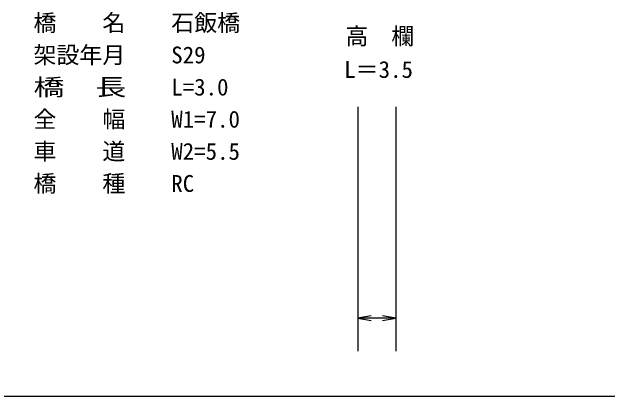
# Model space of a CAD drawing. Units: millimetres, scale not verified. Extents: x 40000 to 680000, y 20000 to 380000.
# Drawn here: x 96308 to 161105, y 205000 to 246852 of the extents above; entities that cross this region are included whole.
import ezdxf
from ezdxf.enums import TextEntityAlignment as Align

# ---------------------------------------------------------------- set-up
doc = ezdxf.new("R2010")
doc.units = ezdxf.units.MM
doc.header["$LTSCALE"] = 1000
doc.layers.add('M-STR-STR1', color=1, linetype='Continuous')
doc.layers.add('M-STR-STR3', color=7, linetype='Continuous', lineweight=25)
doc.layers.add('M-TTL-BAND', color=7, linetype='Continuous', lineweight=25)
doc.styles.add('ＭＳ ゴシック', font='')
doc.styles.get('ＭＳ ゴシック').set_extended_font_data('MS Gothic')

# ---------------------------------------------------------------- blocks, each defined once
blk = doc.blocks.new('open_arrow')
at = {"color": 0, "linetype": 'Continuous', "lineweight": -2}
blk.add_lwpolyline([(7.5, 1.25), (0, 0), (7.5, -1.25)], dxfattribs=at)

msp = doc.modelspace()

# ---------------------------------------------------------------- linework, layer by layer
at = {"layer": 'M-STR-STR3'}
for p, q in [((133974, 236497), (133974, 209908)), ((138110, 236497), (138110, 209908)), ((138110, 213485), (133974, 213485))]:
    msp.add_line(p, q, dxfattribs=at)
at = {"layer": 'M-TTL-BAND'}
msp.add_line((40000, 205000), (579000, 205000), dxfattribs=at)

# ---------------------------------------------------------------- block references
at = {"layer": 'M-STR-STR3', "xscale": 193, "yscale": 193}
msp.add_blockref('open_arrow', (133974, 213485), dxfattribs=at)
at = {"layer": 'M-STR-STR3', "xscale": 193, "yscale": 193, "rotation": 180}
msp.add_blockref('open_arrow', (138110, 213485), dxfattribs=at)

# ---------------------------------------------------------------- texts
at = {"layer": 'M-STR-STR1', "style": 'ＭＳ ゴシック'}
for s, p in [('橋\u3000\u3000名', (98655, 244194)), ('石飯橋', (113655, 244194)), ('架設年月', (98655, 240694)), ('S29', (113655, 240694)), ('L=3.0', (113655, 237194)), ('全\u3000\u3000幅', (98655, 233694)), ('W1=7.0', (113655, 233694)), ('車\u3000\u3000道', (98655, 230194)), ('W2=5.5', (113655, 230194)), ('橋\u3000\u3000種', (98655, 226694)), ('RC', (113655, 226694))]:
    msp.add_text(s, height=1833, dxfattribs=at).set_placement(p, align=Align.BOTTOM_LEFT)
at = {"layer": 'M-STR-STR1', "style": 'ＭＳ ゴシック', "width": 1.35}
msp.add_text('橋  長', height=1833, dxfattribs=at).set_placement((98655, 237194), align=Align.BOTTOM_LEFT)
at = {"layer": 'M-STR-STR3', "style": 'ＭＳ ゴシック'}
for s, p in [('高\u3000欄', (132609, 244211)), ('L＝3.5', (132483, 240578))]:
    msp.add_text(s, height=1833, dxfattribs=at).set_placement(p, align=Align.MIDDLE_LEFT)

doc.saveas('drawing.dxf')
